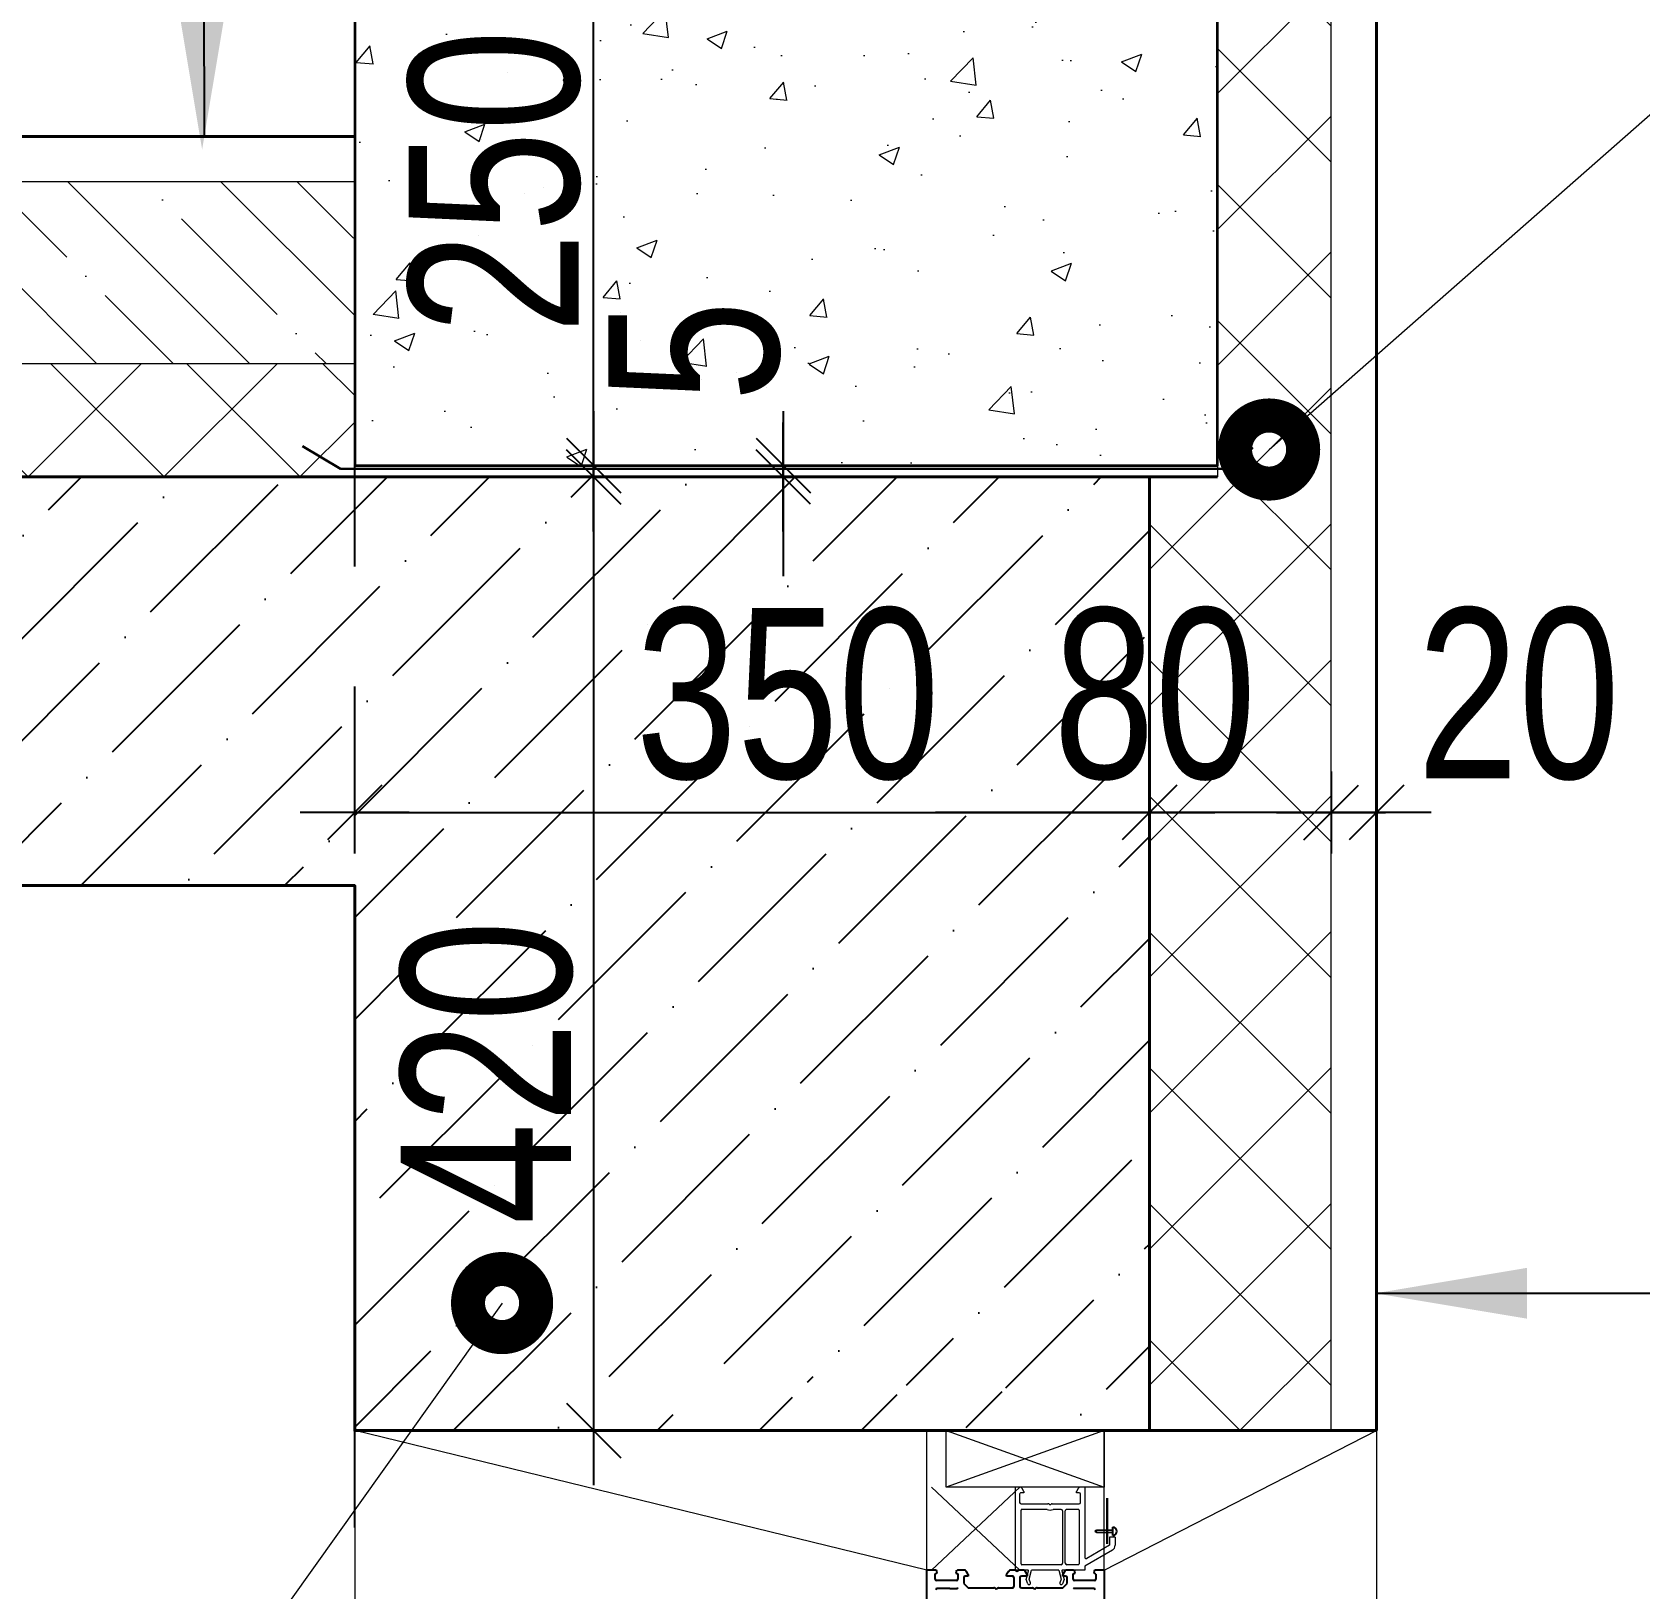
# Model space of a CAD drawing. Extents: x -12289450 to -10763036, y -7834513 to -6150123.
# Drawn here: x -11147691 to -11145567, y -7679528 to -7677471 of the extents above; entities that cross this region are included whole.
import ezdxf

# ---------------------------------------------------------------- set-up
doc = ezdxf.new("R2010")
doc.units = 0
doc.header["$LTSCALE"] = 25
doc.linetypes.add('CENTER', pattern=[50.8, 31.75, -6.35, 6.35, -6.35])
doc.linetypes.add('KEL', pattern=[2.25, 1, -1.25])
for name, color, linetype in [('008-ШТРИХОВКА', 252, 'Continuous'), ('014-ОСИ', 251, 'CENTER'), ('1', 7, 'Continuous'), ('EEE', 7, 'Continuous'), ('TARVIKE', 6, 'Continuous')]:
    doc.layers.add(name, color=color, linetype=linetype)
for name, color, linetype, lineweight in [('ROSTV', 5, 'Continuous', 30), ('Газобетон', 42, 'Continuous', 40), ('Перегородки', 52, 'Continuous', 30), ('СТЕНЫ', 5, 'Continuous', 40), ('тонкий', 114, 'Continuous', 20), ('штриховка', 252, 'Continuous', 9)]:
    doc.layers.add(name, color=color, linetype=linetype, lineweight=lineweight)
doc.styles.add('TXT0', font='txt', dxfattribs={"width": 0.8})

# ---------------------------------------------------------------- blocks, each defined once
blk = doc.blocks.new('A8MITTA', base_point=(3180, 3140))
for p, q in [((3180, 3155), (3180, 3125)), ((3170, 3130), (3190, 3150)), ((3160, 3140), (3200, 3140))]:
    blk.add_line(p, q)
blk = doc.blocks.new('A$C60102F4C')
at = {"color": 7}
for p, q in [((17.3, 31.22), (17.84, 32.69)), ((29.59, 32.69), (30.12, 31.22)), ((10.31, 26.72), (10.31, 28.13)), ((10.31, 28.13), (17.89, 28.13)), ((14.96, 28.13), (17.89, 28.13)), ((18.07, 28.36), (17.3, 31.22)), ((18.28, 31.18), (18.72, 32.37)), ((19.1, 28.13), (18.28, 31.18)), ((19.1, 28.13), (28.32, 28.13)), ((29.14, 31.18), (28.32, 28.13)), ((28.71, 32.37), (29.14, 31.18)), ((30.12, 31.22), (29.36, 28.36)), ((29.54, 28.13), (33.75, 28.13)), ((33.75, 28.13), (33.75, 0)), ((0.94, 21.31), (10.31, 26.72)), ((1.88, 19.68), (9.61, 24.15)), ((10.31, 0), (10.31, 23.74)), ((12.19, 7.78), (12.19, 25.97)), ((12.47, 26.25), (16.41, 26.25)), ((16.88, 25.78), (16.88, 7.97)), ((17.81, 7.97), (17.81, 25.78)), ((18.28, 26.25), (31.59, 26.25)), ((31.88, 25.97), (31.88, 7.78)), ((0, 16.88), (0, 19.68)), ((0, 16.88), (1.88, 16.88)), ((1.88, 16.88), (1.88, 19.68)), ((21.29, 5.63), (12.19, 5.63)), ((12.47, 7.5), (16.41, 7.5)), ((18.28, 7.5), (20.81, 7.5)), ((21.53, 5.69), (21.8, 5.84)), ((22.27, 5.84), (22.54, 5.69)), ((31.88, 5.63), (22.77, 5.63)), ((23.25, 7.5), (31.59, 7.5)), ((10.31, 0), (11.77, 0)), ((11.72, 5.16), (11.72, 2.34)), ((12.19, 1.88), (13.13, 1.88)), ((12.58, 0.47), (13.13, 1.41)), ((13.13, 1.88), (13.13, 1.41)), ((30.94, 1.41), (30.94, 1.88)), ((30.94, 1.88), (31.88, 1.88)), ((30.94, 1.41), (31.48, 0.47)), ((32.29, 0), (33.75, 0)), ((32.34, 5.16), (32.34, 2.34))]:
    blk.add_line(p, q, dxfattribs=at)
for centre, radius, start, end in [((18.28, 32.53), 0.469, 90, 160), ((18.28, 32.53), 0.469, 340, 90), ((29.15, 32.53), 0.469, 90, 200), ((29.15, 32.53), 0.469, 20, 90), ((17.89, 28.31), 0.187, 270, 15), ((29.54, 28.31), 0.187, 165, 270), ((9.84, 23.74), 0.469, 0, 120.0003), ((12.47, 25.97), 0.281, 90, 180), ((16.41, 25.78), 0.469, 0, 90), ((18.28, 25.78), 0.469, 90, 180), ((31.59, 25.97), 0.281, 0, 90), ((1.88, 19.68), 1.87, 120.0002, 180), ((12.19, 5.16), 0.469, 90, 180), ((12.47, 7.78), 0.281, 180, 270), ((12.47, 7.78), 0.281, 180, 270), ((16.41, 7.97), 0.469, 270, 0), ((18.28, 7.97), 0.469, 180, 270), ((20.81, 7.97), 0.469, 270, 295.6943), ((22.03, 5.44), 2.34, 64.3057, 115.6943), ((21.29, 6.09), 0.469, 270, 300), ((22.03, 5.44), 0.469, 90, 120), ((22.03, 5.44), 0.469, 60, 90), ((22.77, 6.09), 0.469, 240, 270), ((23.25, 7.97), 0.469, 244.3057, 270), ((31.59, 7.78), 0.281, 270, 0), ((31.88, 5.16), 0.469, 0, 90), ((12.19, 2.34), 0.469, 180, 270), ((11.77, 0.94), 0.937, 270, 330), ((32.29, 0.94), 0.937, 210, 270), ((31.88, 2.34), 0.469, 270, 0)]:
    blk.add_arc(centre, radius, start, end, dxfattribs=at)
blk = doc.blocks.new('A$C3A5612C8')
at = {"layer": 'TARVIKE'}
blk.add_line((1.39, 2.81), (1.39, 0), dxfattribs=at)
at = {"layer": 'TARVIKE', "linetype": 'KEL'}
blk.add_lwpolyline([(1.39, 1.97), (6.79, 1.83), (7.41, 1.41), (6.81, 1), (1.39, 0.86)], dxfattribs=at)
at = {"layer": 'TARVIKE'}
blk.add_arc((1.41, 1.41), 1.41, 90.5758, 269.4242, dxfattribs=at)

msp = doc.modelspace()

# ---------------------------------------------------------------- hatches: boundary and pattern name
at = {"layer": '008-ШТРИХОВКА', "lineweight": 9}
h = msp.add_hatch(dxfattribs=at)
h.set_pattern_fill('ANSI37', color=251, scale=40, angle=90, style=0)
h.set_pattern_definition([(135, (-11146274.47, -7679318.45), (-89.8026, -89.8026), []), (225, (-11146274.47, -7679318.45), (89.8026, -89.8026), [])])
h.paths.add_polyline_path([(-11146214.5, -7678058.5), (-11146214.5, -7679318.5), (-11145974.5, -7679318.5), (-11145974.5, -7675579.8), (-11146124.5, -7675579.8), (-11146124.5, -7678058.5)])
h = msp.add_hatch(dxfattribs=at)
h.set_pattern_fill('ANSI35', color=251, scale=22.5, angle=90, style=0)
h.set_pattern_definition([(135, (5526324.88, 3838172.7), (-101.0278814, -101.0278814), []), (135, (5526324.88, 3838273.73), (-101.0278814, -101.0278814), [178.59375, -35.71875, 0, -35.71875])])
h.paths.add_polyline_path([(-11147986.9, -7677908.5), (-11148083.5, -7677668.5), (-11149409.8, -7677668.5), (-11149409.8, -7677680.5), (-11149409.8, -7677908.5)])
h.paths.add_polyline_path([(-11147264.5, -7677908.5), (-11147264.5, -7677668.5), (-11148083.5, -7677668.5), (-11147986.9, -7677908.5)])
h.paths.add_polyline_path([(-11149409.8, -7677908.5), (-11149409.8, -7677668.5), (-11149851.3, -7677668.5), (-11149851.3, -7677908.5)])
h.paths.add_polyline_path([(-11149400.6, -7678012.5), (-11149400.6, -7677510), (-11149738.1, -7677510), (-11149738.1, -7678012.5)], flags=9)
h = msp.add_hatch(dxfattribs=at)
h.set_pattern_fill('ANSI37', color=251, scale=40, angle=90, style=0)
h.set_pattern_definition([(135, (-11149851.29, -7678058.45), (-89.8026, -89.8026), []), (225, (-11149851.29, -7678058.45), (89.8026, -89.8026), [])])
h.paths.add_polyline_path([(-11147264.5, -7678058.5), (-11147264.5, -7677908.5), (-11149409.8, -7677908.5), (-11149409.8, -7678058.5), (-11149355.8, -7678058.5)])
h.paths.add_polyline_path([(-11149409.8, -7678058.5), (-11149409.8, -7677986.5), (-11149409.8, -7677908.5), (-11149851.3, -7677908.5), (-11149851.3, -7678058.5)])
h.paths.add_polyline_path([(-11149405.3, -7678034.5), (-11149405.3, -7677632.5), (-11149675.3, -7677632.5), (-11149675.3, -7678034.5)], flags=9)
at = {"layer": '008-ШТРИХОВКА', "ltscale": 4}
h = msp.add_hatch(dxfattribs=at)
h.set_pattern_fill('ANSI36', color=256, scale=30, style=0)
h.paths.add_polyline_path([(-11149409.8, -7678058.5), (-11149851.3, -7678058.5), (-11149851.3, -7678598.5), (-11149409.8, -7678598.5), (-11149409.8, -7678586.5)])
h.paths.add_polyline_path([(-11146948.8, -7679291.9), (-11146948.8, -7679246.5), (-11147069.5, -7679285.1), (-11147069.5, -7679318.5), (-11146948.8, -7679318.5)], flags=17)
h.paths.add_polyline_path([(-11146319.5, -7679264.6), (-11146948.8, -7679246.5), (-11146948.8, -7679318.5), (-11146319.5, -7679318.5)], flags=17)
h.paths.add_polyline_path([(-11146214.5, -7678598.5), (-11146214.5, -7678577.4), (-11146214.5, -7678555.9), (-11146214.5, -7678520), (-11146214.5, -7678058.5), (-11149409.8, -7678058.5), (-11149409.8, -7678598.5), (-11147264.5, -7678598.5), (-11147264.5, -7679318.5), (-11147069.5, -7679318.5), (-11147069.5, -7679285.1), (-11146319.5, -7679264.6), (-11146319.5, -7679318.5), (-11146214.5, -7679318.5)])
h.paths.add_polyline_path([(-11149405.3, -7678571.5), (-11149405.3, -7678145.5), (-11149675.3, -7678145.5), (-11149675.3, -7678571.5)])
at = {"layer": 'штриховка'}
h = msp.add_hatch(dxfattribs=at)
h.set_pattern_fill('AR-CONC', color=256, scale=1.5, style=0)
h.set_pattern_definition([(50, (-11310503.66, -7729771.92), (273.277, -23.90863), [28.575, -314.325]), (355, (-11310503.66, -7729771.92), (-52.86513, 286.58527), [22.86, -251.46088]), (100.45144, (-11310480.9, -7729773.9), (220.41187, 262.67663), [24.285, -267.13537]), (46.1842, (-11310503.66, -7729695.72), (406.61856, -63.0635), [42.8625, -471.4875]), (96.63556, (-11310469.78, -7729700.97), (356.1062, 371.1392), [36.4275, -400.7034]), (351.18415, (-11310503.66, -7729695.7), (356.1062, 371.1392), [34.29, -377.1896]), (21, (-11310465.56, -7729714.77), (227.4216, -153.3978), [28.575, -314.325]), (326, (-11310465.56, -7729714.77), (92.70304, 276.28195), [22.86, -251.46]), (71.45144, (-11310446.6, -7729727.55), (320.12463, 122.88415), [24.285, -267.1349]), (37.5, (-11310503.66, -7729771.92), (4.632905, 126.83256), [0, -248.412, 0, -255.27, 0, -252.4125]), (7.5, (-11310503.66, -7729771.92), (100.22949, 150.27086), [0, -145.542, 0, -242.697, 0, -96.2025]), (327.5, (-11310588.62, -7729771.92), (203.38589, -8.593116), [0, -95.25, 0, -297.18, 0, -394.335]), (317.5, (-11310626.72, -7729771.92), (222.19377, 38.13974), [0, -123.825, 0, -197.358, 0, -280.035])])
h.paths.add_polyline_path([(-11147264.5, -7677278.5), (-11146124.5, -7677278.5), (-11146124.5, -7676528.5), (-11147264.5, -7676528.5)])
h.paths.add_polyline_path([(-11147264.5, -7678043.5), (-11146124.5, -7678043.6), (-11146124.4, -7677293.6), (-11147264.5, -7677293.6)])
h.paths.add_polyline_path([(-11146925.3, -7675431.3), (-11147017.6, -7675701.9), (-11146872.1, -7675522.3)])
h.paths.add_polyline_path([(-11146838.4, -7675579.8), (-11147033.1, -7675679.5), (-11147101.9, -7675579.8), (-11147264.5, -7675579.8), (-11147264.5, -7676513.5), (-11146124.5, -7676513.5), (-11146124.4, -7675579.8)])

# ---------------------------------------------------------------- linework, layer by layer
at = {"lineweight": 13, "ltscale": 20}
msp.add_line((-11146056.4, -7678022.3), (-11145206.8, -7677275.2), dxfattribs=at)
at = {"color": 7}
for p, q in [((-11146508.5, -7679672.5), (-11146508.5, -7679503.1)), ((-11146392.6, -7679503.1), (-11146397.5, -7679503.1)), ((-11146392.6, -7679503.1), (-11146397.5, -7679503.1)), ((-11146381.5, -7679503.1), (-11146386.4, -7679503.1)), ((-11146381.5, -7679503.1), (-11146386.4, -7679503.1)), ((-11146478, -7679527.2), (-11146468.8, -7679527.2)), ((-11146288.1, -7679527.2), (-11146314.1, -7679527.2))]:
    msp.add_line(p, q, dxfattribs=at)
at = {"lineweight": 25, "ltscale": 20, "const_width": 90}
for points in [[(-11146078.9, -7678022.3, -1), (-11146033.9, -7678022.3, -1)], [(-11147092.3, -7679150.1, -1), (-11147047.3, -7679150.1, -1)]]:
    msp.add_lwpolyline(points, format="xyb", close=True, dxfattribs=at)
at = {"color": 7}
for centre, radius, start, end in [((-11146496.8, -7679508.5), 0.78, 97.1802, 180), ((-11146496.8, -7679508.5), 0.78, 97.1802, 180), ((-11146494.8, -7679529.2), 1.95, 90, 180), ((-11146468.8, -7679529.2), 1.95, 45, 90), ((-11146314.1, -7679529.2), 1.95, 90, 135), ((-11146288.1, -7679529.2), 1.95, 0, 90)]:
    msp.add_arc(centre, radius, start, end, dxfattribs=at)
at = {"layer": '008-ШТРИХОВКА', "ltscale": 3}
for p, q in [((-11146948.8, -7678039.9), (-11146948.8, -7677297.1)), ((-11146948.8, -7678058.5), (-11146948.8, -7679318.5)), ((-11146698.2, -7678062.1), (-11146698.2, -7678065.7)), ((-11146698.2, -7678062.1), (-11146698.2, -7678189.7)), ((-11147260.9, -7678501.9), (-11146128.1, -7678501.9)), ((-11145884.5, -7678501.9), (-11146497.1, -7678501.9))]:
    msp.add_line(p, q, dxfattribs=at)
msp.add_lwpolyline([(-11145974.5, -7679318.5), (-11146214.5, -7679318.5), (-11146214.5, -7678058.5), (-11146124.5, -7678058.5)], dxfattribs=at)
at = {"layer": '014-ОСИ'}
msp.add_lwpolyline([(-11147264.5, -7680716.7), (-11147264.5, -7677221.7)], dxfattribs=at)
at = {"layer": '1', "color": 7}
for p, q in [((-11146497.1, -7679503.1), (-11146508.5, -7679503.1)), ((-11146497.1, -7679503.1), (-11146508.5, -7679503.1)), ((-11146497.5, -7679514.8), (-11146497.5, -7679508.5)), ((-11146497.5, -7679514.8), (-11146497.5, -7679508.5)), ((-11146469.5, -7679516.7), (-11146495.6, -7679516.7)), ((-11146469.5, -7679516.7), (-11146495.6, -7679516.7)), ((-11146459.5, -7679503.1), (-11146467.9, -7679503.1)), ((-11146459.5, -7679503.1), (-11146467.9, -7679503.1)), ((-11146467.5, -7679508.5), (-11146467.5, -7679514.8)), ((-11146467.5, -7679508.5), (-11146467.5, -7679514.8)), ((-11146459.7, -7679512.8), (-11146459.7, -7679520.6)), ((-11146459.7, -7679512.8), (-11146459.7, -7679520.6)), ((-11146459.7, -7679520.6), (-11146453.9, -7679526.5)), ((-11146459.7, -7679520.6), (-11146453.9, -7679526.5)), ((-11146453.9, -7679510.9), (-11146457.8, -7679510.9)), ((-11146453.9, -7679510.9), (-11146457.8, -7679510.9)), ((-11146453.9, -7679508.9), (-11146456.1, -7679505)), ((-11146453.9, -7679508.9), (-11146456.1, -7679505)), ((-11146453.9, -7679508.9), (-11146453.9, -7679510.9)), ((-11146453.9, -7679508.9), (-11146453.9, -7679510.9)), ((-11146400.9, -7679505), (-11146403.2, -7679508.9)), ((-11146400.9, -7679505), (-11146403.2, -7679508.9)), ((-11146403.2, -7679510.9), (-11146403.2, -7679508.9)), ((-11146403.2, -7679510.9), (-11146403.2, -7679508.9)), ((-11146395.4, -7679510.9), (-11146403.2, -7679510.9)), ((-11146395.4, -7679510.9), (-11146403.2, -7679510.9)), ((-11146393.4, -7679524.5), (-11146393.4, -7679512.8)), ((-11146393.4, -7679524.5), (-11146393.4, -7679512.8)), ((-11146390.5, -7679504), (-11146391.6, -7679503.3)), ((-11146390.5, -7679504), (-11146391.6, -7679503.3)), ((-11146387.4, -7679503.3), (-11146388.5, -7679504)), ((-11146387.4, -7679503.3), (-11146388.5, -7679504)), ((-11146385.6, -7679512.8), (-11146385.6, -7679524.5)), ((-11146385.6, -7679512.8), (-11146385.6, -7679524.5)), ((-11146375.9, -7679510.9), (-11146383.7, -7679510.9)), ((-11146375.9, -7679510.9), (-11146383.7, -7679510.9)), ((-11146375.9, -7679508.9), (-11146378.1, -7679505)), ((-11146375.9, -7679508.9), (-11146378.1, -7679505)), ((-11146375.9, -7679508.9), (-11146375.9, -7679510.9)), ((-11146375.9, -7679508.9), (-11146375.9, -7679510.9)), ((-11146326.8, -7679505), (-11146329.1, -7679508.9)), ((-11146326.8, -7679505), (-11146329.1, -7679508.9)), ((-11146329.1, -7679510.9), (-11146329.1, -7679508.9)), ((-11146329.1, -7679510.9), (-11146329.1, -7679508.9)), ((-11146325.2, -7679510.9), (-11146329.1, -7679510.9)), ((-11146325.2, -7679510.9), (-11146329.1, -7679510.9)), ((-11146329.1, -7679526.5), (-11146323.2, -7679520.6)), ((-11146329.1, -7679526.5), (-11146323.2, -7679520.6)), ((-11146315, -7679503.1), (-11146323.4, -7679503.1)), ((-11146315, -7679503.1), (-11146323.4, -7679503.1)), ((-11146323.2, -7679520.6), (-11146323.2, -7679512.8)), ((-11146323.2, -7679520.6), (-11146323.2, -7679512.8)), ((-11146315.4, -7679514.8), (-11146315.4, -7679508.5)), ((-11146315.4, -7679514.8), (-11146315.4, -7679508.5)), ((-11146287.3, -7679516.7), (-11146313.5, -7679516.7)), ((-11146287.3, -7679516.7), (-11146313.5, -7679516.7)), ((-11146274.5, -7679503.1), (-11146285.8, -7679503.1)), ((-11146274.5, -7679503.1), (-11146285.8, -7679503.1)), ((-11146285.4, -7679508.5), (-11146285.4, -7679514.8)), ((-11146285.4, -7679508.5), (-11146285.4, -7679514.8)), ((-11146274.5, -7679503.1), (-11146274.5, -7679734.4)), ((-11146478, -7679527.2), (-11146494.8, -7679527.2)), ((-11146453.9, -7679526.5), (-11146419.9, -7679526.5)), ((-11146453.9, -7679526.5), (-11146419.9, -7679526.5)), ((-11146417.8, -7679527.4), (-11146418.9, -7679526.7)), ((-11146417.8, -7679527.4), (-11146418.9, -7679526.7)), ((-11146414.7, -7679526.7), (-11146415.8, -7679527.4)), ((-11146414.7, -7679526.7), (-11146415.8, -7679527.4)), ((-11146413.7, -7679526.5), (-11146395.4, -7679526.5)), ((-11146413.7, -7679526.5), (-11146395.4, -7679526.5)), ((-11146383.7, -7679526.5), (-11146369.2, -7679526.5)), ((-11146383.7, -7679526.5), (-11146369.2, -7679526.5)), ((-11146367.1, -7679527.4), (-11146368.2, -7679526.7)), ((-11146367.1, -7679527.4), (-11146368.2, -7679526.7)), ((-11146364, -7679526.7), (-11146365.1, -7679527.4)), ((-11146364, -7679526.7), (-11146365.1, -7679527.4)), ((-11146363, -7679526.5), (-11146329.1, -7679526.5)), ((-11146363, -7679526.5), (-11146329.1, -7679526.5))]:
    msp.add_line(p, q, dxfattribs=at)
for centre, radius, start, end in [((-11146495.6, -7679514.8), 1.95, 180, 270), ((-11146495.6, -7679514.8), 1.95, 180, 270), ((-11146497.1, -7679505.4), 2.34, 0, 90), ((-11146497.1, -7679505.4), 2.34, 0, 90), ((-11146497.1, -7679505.4), 2.34, 277.1802, 0), ((-11146497.1, -7679505.4), 2.34, 277.1802, 0), ((-11146467.9, -7679505.4), 2.34, 90, 180), ((-11146467.9, -7679505.4), 2.34, 90, 180), ((-11146467.9, -7679505.4), 2.34, 180, 262.8198), ((-11146467.9, -7679505.4), 2.34, 180, 262.8198), ((-11146469.5, -7679514.8), 1.95, 270, 0), ((-11146469.5, -7679514.8), 1.95, 270, 0), ((-11146468.3, -7679508.5), 0.78, 0, 82.8198), ((-11146468.3, -7679508.5), 0.78, 0, 82.8198), ((-11146457.8, -7679512.8), 1.95, 90, 180), ((-11146457.8, -7679512.8), 1.95, 90, 180), ((-11146459.5, -7679507), 3.9, 30, 90), ((-11146459.5, -7679507), 3.9, 30, 90), ((-11146397.5, -7679507), 3.9, 90, 150), ((-11146397.5, -7679507), 3.9, 90, 150), ((-11146395.4, -7679512.8), 1.95, 0, 90), ((-11146395.4, -7679512.8), 1.95, 0, 90), ((-11146392.6, -7679505), 1.95, 60, 90), ((-11146392.6, -7679505), 1.95, 60, 90), ((-11146389.5, -7679502.3), 1.95, 240, 300), ((-11146389.5, -7679502.3), 1.95, 240, 300), ((-11146386.4, -7679505), 1.95, 90, 120), ((-11146386.4, -7679505), 1.95, 90, 120), ((-11146383.7, -7679512.8), 1.95, 90, 180), ((-11146383.7, -7679512.8), 1.95, 90, 180), ((-11146381.5, -7679507), 3.9, 30, 90), ((-11146381.5, -7679507), 3.9, 30, 90), ((-11146323.4, -7679507), 3.9, 90, 150), ((-11146323.4, -7679507), 3.9, 90, 150), ((-11146325.2, -7679512.8), 1.95, 0, 90), ((-11146325.2, -7679512.8), 1.95, 0, 90), ((-11146314.6, -7679508.5), 0.78, 97.1802, 180), ((-11146314.6, -7679508.5), 0.78, 97.1802, 180), ((-11146313.5, -7679514.8), 1.95, 180, 270), ((-11146313.5, -7679514.8), 1.95, 180, 270), ((-11146315, -7679505.4), 2.34, 0, 90), ((-11146315, -7679505.4), 2.34, 0, 90), ((-11146315, -7679505.4), 2.34, 277.1802, 0), ((-11146315, -7679505.4), 2.34, 277.1802, 0), ((-11146285.8, -7679505.4), 2.34, 90, 180), ((-11146285.8, -7679505.4), 2.34, 90, 180), ((-11146285.8, -7679505.4), 2.34, 180, 262.8198), ((-11146285.8, -7679505.4), 2.34, 180, 262.8198), ((-11146287.3, -7679514.8), 1.95, 270, 0), ((-11146287.3, -7679514.8), 1.95, 270, 0), ((-11146286.2, -7679508.5), 0.78, 0, 82.8198), ((-11146286.2, -7679508.5), 0.78, 0, 82.8198), ((-11146419.9, -7679528.4), 1.95, 60, 90), ((-11146419.9, -7679528.4), 1.95, 60, 90), ((-11146416.8, -7679525.7), 1.95, 240, 300), ((-11146416.8, -7679525.7), 1.95, 240, 300), ((-11146413.7, -7679528.4), 1.95, 90, 120), ((-11146413.7, -7679528.4), 1.95, 90, 120), ((-11146395.4, -7679524.5), 1.95, 270, 0), ((-11146395.4, -7679524.5), 1.95, 270, 0), ((-11146383.7, -7679524.5), 1.95, 180, 270), ((-11146383.7, -7679524.5), 1.95, 180, 270), ((-11146369.2, -7679528.4), 1.95, 60, 90), ((-11146369.2, -7679528.4), 1.95, 60, 90), ((-11146366.1, -7679525.7), 1.95, 240, 300), ((-11146366.1, -7679525.7), 1.95, 240, 300), ((-11146363, -7679528.4), 1.95, 90, 120), ((-11146363, -7679528.4), 1.95, 90, 120)]:
    msp.add_arc(centre, radius, start, end, dxfattribs=at)
at = {"layer": 'EEE', "lineweight": 15}
msp.add_lwpolyline([(-11147069.8, -7679150.1), (-11148037.5, -7680507.8)], dxfattribs=at)
at = {"layer": 'ROSTV', "color": 4}
msp.add_lwpolyline([(-11147333.4, -7678018), (-11147283.2, -7678048), (-11146102.2, -7678048), (-11146077.7, -7678019.8)], dxfattribs=at)
at = {"layer": 'Газобетон', "lineweight": 35}
msp.add_lwpolyline([(-11147264.5, -7678043.5), (-11146124.5, -7678043.5), (-11146124.5, -7677293.5), (-11147264.5, -7677293.5)], close=True, dxfattribs=at)
at = {"layer": 'Перегородки', "color": 134, "ltscale": 0.04}
msp.add_lwpolyline([(-11146270.4, -7679468.3), (-11146270.4, -7679407.8), (-11146270.4, -7679407.8)], dxfattribs=at)
at = {"layer": 'СТЕНЫ', "lineweight": 15, "ltscale": 3}
for p, q in [((-11146124.5, -7675579.8), (-11146124.5, -7678058.5)), ((-11145974.5, -7679318.5), (-11145974.5, -7675579.8)), ((-11146124.5, -7679318.5), (-11145974.5, -7679318.5))]:
    msp.add_line(p, q, dxfattribs=at)
at = {"layer": 'СТЕНЫ', "ltscale": 3}
msp.add_line((-11146214.5, -7679318.5), (-11146214.5, -7678058.5), dxfattribs=at)
at = {"layer": 'СТЕНЫ', "lineweight": 9, "ltscale": 4}
msp.add_line((-11145974.5, -7679318.5), (-11145974.5, -7678058.5), dxfattribs=at)
msp.add_lwpolyline([(-11146214.5, -7678058.5), (-11146214.5, -7679318.5), (-11145974.5, -7679318.5), (-11145974.5, -7675579.8), (-11146124.5, -7675579.8), (-11146124.5, -7678058.5), (-11146214.5, -7678058.5)], close=True, dxfattribs=at)
at = {"layer": 'СТЕНЫ', "ltscale": 3}
for points in [[(-11145914.5, -7675579.8), (-11145914.5, -7679318.5)], [(-11149851.3, -7678058.5), (-11146124.5, -7678058.5)], [(-11146214.5, -7678058.5), (-11146214.5, -7679318.5), (-11147264.5, -7679318.5), (-11147264.5, -7678598.5), (-11149851.3, -7678598.5)], [(-11149851.3, -7678598.5), (-11147264.5, -7678598.5)], [(-11147264.5, -7679318.5), (-11145914.5, -7679318.5)]]:
    msp.add_lwpolyline(points, dxfattribs=at)
at = {"layer": 'СТЕНЫ', "ltscale": 4}
msp.add_lwpolyline([(-11147264.5, -7677608.5), (-11149851.3, -7677608.5)], dxfattribs=at)
at = {"layer": 'СТЕНЫ', "lineweight": 9, "ltscale": 4}
for points in [[(-11147264.5, -7677668.5), (-11149851.3, -7677668.5)], [(-11149851.3, -7677908.5), (-11147264.5, -7677908.5)], [(-11147264.5, -7679318.5), (-11147264.5, -7680011.2)], [(-11145914.5, -7679318.5), (-11145914.5, -7680011.2)]]:
    msp.add_lwpolyline(points, dxfattribs=at)
at = {"layer": 'тонкий', "lineweight": 25, "ltscale": 2}
for p, q in [((-11147463.1, -7677608.5), (-11147466.1, -7675780.9)), ((-11145916.1, -7679137.2), (-11144934.9, -7679137.2))]:
    msp.add_line(p, q, dxfattribs=at)
at = {"layer": 'тонкий'}
for p, q in [((-11146508.5, -7679503.1), (-11147264.5, -7679318.5)), ((-11146508.5, -7679503.1), (-11146508.5, -7679318.5)), ((-11146274.5, -7679318.5), (-11146482.9, -7679393.4)), ((-11146482.9, -7679318.5), (-11146274.5, -7679393.4)), ((-11146274.5, -7679503.1), (-11146274.5, -7679318.5))]:
    msp.add_line(p, q, dxfattribs=at)
msp.add_lwpolyline([(-11146274.5, -7679393.4), (-11146482.9, -7679393.4), (-11146482.9, -7679318.5), (-11146274.5, -7679318.5)], close=True, dxfattribs=at)
for points in [[(-11146274.5, -7679503.1), (-11145914.5, -7679318.5)], [(-11146502.6, -7679503.1), (-11146385.6, -7679393.4)], [(-11146502.6, -7679393.4), (-11146385.6, -7679503.1)]]:
    msp.add_lwpolyline(points, dxfattribs=at)
at = {"layer": 'тонкий', "lineweight": 25, "ltscale": 2}
for points in [[(-11147466.1, -7677625.9), (-11147516.3, -7677325.4), (-11147415.8, -7677325.4)], [(-11145916.1, -7679137.2), (-11145715.8, -7679103.6), (-11145715.8, -7679170.7)]]:
    msp.add_solid(points, dxfattribs=at)

# ---------------------------------------------------------------- block references
at = {"layer": '008-ШТРИХОВКА', "ltscale": 3, "xscale": 3.6, "yscale": 3.6, "zscale": 3.6}
for p, rotation in [((-11146948.8, -7678043.5), 270), ((-11146698.2, -7678043.5), 270), ((-11146948.8, -7678058.5), 90), ((-11146948.8, -7678058.5), 270), ((-11146698.2, -7678058.5), 90), ((-11147264.5, -7678501.9), 180), ((-11146214.5, -7678501.9), 180), ((-11145914.5, -7678501.9), 180), ((-11146948.8, -7679318.5), 270)]:
    msp.add_blockref('A8MITTA', p, dxfattribs=dict(at, rotation=rotation))
msp.add_blockref('A8MITTA', (-11145974.5, -7678501.9), dxfattribs=at)
msp.add_blockref('A8MITTA', (-11145974.5, -7678501.9), dxfattribs=at)
at = {"layer": 'штриховка', "xscale": 3.899999995890453, "yscale": 3.899999995890453, "zscale": 3.899999995890453, "rotation": 180}
for name, p in [('A$C60102F4C', (-11146259.8, -7679393.4)), ('A$C3A5612C8', (-11146257.5, -7679446.2))]:
    msp.add_blockref(name, p, dxfattribs=at)

# ---------------------------------------------------------------- texts
at = {"layer": '008-ШТРИХОВКА', "ltscale": 3, "char_height": 225, "attachment_point": 5, "rotation": 90, "style": 'TXT0'}
for s, insert in [('\\A1;250', (-11147079.3, -7677668.5)), ('\\A1;5', (-11146815.3, -7677892.3)), ('\\A1;420', (-11147089.5, -7678845.3))]:
    msp.add_mtext(s, dxfattribs=dict(at, insert=insert))
at = {"layer": '008-ШТРИХОВКА', "ltscale": 3, "char_height": 225, "attachment_point": 5, "style": 'TXT0'}
for s, insert in [('\\A1;350', (-11146692.5, -7678346)), ('\\A1;80', (-11146207.5, -7678346)), ('\\A1;20', (-11145726.9, -7678346))]:
    msp.add_mtext(s, dxfattribs=dict(at, insert=insert))

doc.saveas('drawing.dxf')
